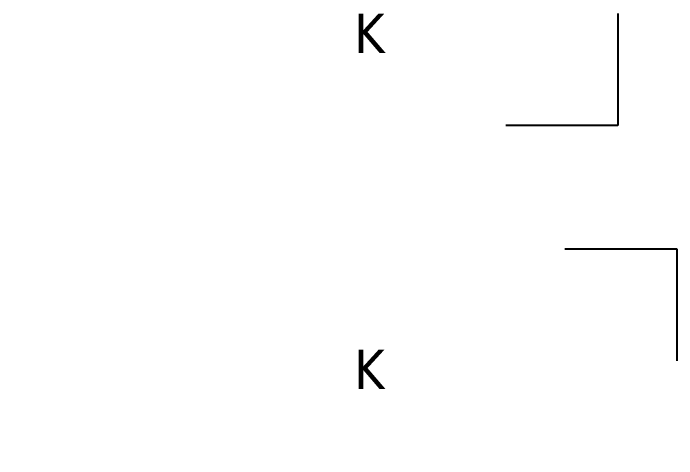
# Model space of a CAD drawing. Header units: millimetres. Extents: x -20000 to 230000, y -17405 to 25402.
# Drawn here: x 105143 to 105735, y -5474 to -5076 of the extents above; entities that cross this region are included whole.
import ezdxf
from ezdxf.enums import TextEntityAlignment as Align

# ---------------------------------------------------------------- set-up
doc = ezdxf.new("R2010")
doc.units = ezdxf.units.MM
doc.header["$PDMODE"] = 35
doc.header["$PDSIZE"] = 0.5
doc.linetypes.add('POINTILLE', pattern=[6.35, 0, -6.35])
doc.layers.get('0').update_dxf_attribs({"lineweight": 13})
doc.layers.get('Defpoints').update_dxf_attribs({"true_color": 0xc2a584})
doc.layers.add('0 - 1 (validé)', color=3, linetype='Continuous', lineweight=13)
doc.layers.add('1 - Texte', color=7, linetype='Continuous', lineweight=13)
doc.layers.add('Intouchable', color=252, linetype='Continuous', lineweight=13, plot=False)
doc.layers.add('Non visible', color=163, linetype='Continuous', lineweight=25, plot=False)
doc.styles.get("Standard").update_dxf_attribs({"font": 'ARIALUNI.TTF'})
doc.styles.add('Texte Poralu', font='tahomabd.ttf')
doc.dimstyles.new('30 - 1000', dxfattribs={"dimtxt": 10, "dimasz": 10, "dimexe": 5, "dimexo": 2.5, "dimgap": 5, "dimtad": 1, "dimdec": 1, "dimtxsty": 'Texte Poralu', "dimcen": 5, "dimazin": 0, "dimtfac": 1, "dimtdec": 1, "dimtmove": 0, "dimatfit": 3, "dimfxl": 1, "dimarcsym": 0})

# ---------------------------------------------------------------- blocks, each defined once
blk = doc.blocks.new('Cadre Coupe_Elev')
at = {"color": 7}
blk.add_attdef('REPERE_1', text='', height=300, dxfattribs=at).set_placement((1000, 9000), align=Align.MIDDLE_CENTER)
at = {"layer": '1 - Texte', "color": 7}
for tag, p in [('DEFINITION1', (5000, 1200)), ('DEFINITION2', (5000, 800))]:
    blk.add_attdef(tag, text='', height=250, dxfattribs=at).set_placement(p, align=Align.MIDDLE_CENTER)
at = {"layer": 'Non visible', "style": 'Texte Poralu'}
for p in [(5447.12, 4905.8), (5447.12, 4605.8)]:
    blk.add_attdef('REPERE_2', text='', height=35, dxfattribs=at).set_placement(p, align=Align.MIDDLE_LEFT)
blk = doc.blocks.new('Cadre centrage dessin')
at = {"layer": 'Defpoints'}
for p, q in [((682.5, -806.5), (682.5, -906.5)), ((682.5, -906.5), (582.5, -906.5)), ((635, -1016.5), (735, -1016.5)), ((735, -1016.5), (735, -1116.5))]:
    blk.add_line(p, q, dxfattribs=at)
at = {"layer": 'Defpoints', "linetype": 'POINTILLE', "ltscale": 2}
blk.add_line((682.5, -906.5), (682.5, -906.5), dxfattribs=at)
blk.add_line((682.5, -906.5), (682.5, -906.5), dxfattribs=at)
blk = doc.blocks.new('*D923')
at = {"layer": 'Defpoints', "color": 0, "lineweight": -2, "transparency": 16777216}
blk.add_line((105420, -3505.67), (105455.99, -3505.67), dxfattribs=at)
at = {"layer": 'Defpoints', "color": 0, "transparency": 16777216}
for p in [(105417.5, -3505.67), (105417.5, -3505.67), (100000, -6005.67)]:
    blk.add_point(p, dxfattribs=at)
at = {"layer": 'Defpoints', "color": 0, "transparency": 16777216, "insert": (105439.25, -3495.46), "char_height": 10, "attachment_point": 5, "style": 'Texte Poralu'}
blk.add_mtext('2500', dxfattribs=at)

msp = doc.modelspace()

# ---------------------------------------------------------------- block references
at = {"layer": '0 - 1 (validé)'}
ref = msp.add_blockref('Cadre Coupe_Elev', (100000, -10000), dxfattribs=at)
ref.add_attrib('REPERE_2', 'K', dxfattribs={"layer": 'Non visible', "height": 35, "style": 'Texte Poralu'}).set_placement((105447.12, -5094.2), align=Align.MIDDLE_LEFT)
ref.add_attrib('REPERE_2', 'K', dxfattribs={"layer": 'Non visible', "height": 35, "style": 'Texte Poralu'}).set_placement((105447.12, -5394.2), align=Align.MIDDLE_LEFT)
at = {"layer": 'Intouchable'}
msp.add_blockref('Cadre centrage dessin', (105000, -4270), dxfattribs=at)

# ---------------------------------------------------------------- dimensions: what is measured, and where the dimension line sits
at = {"layer": 'Defpoints'}
dim = msp.add_ordinate_dim(feature_location=(105417.5, -3505.67), offset=(0, 0), dtype=0, origin=(100000, -6005.67), dimstyle='30 - 1000', dxfattribs=at)
dim.commit()
dim.dimension.update_dxf_attribs({"geometry": '*D923', "text_midpoint": (105439.25, -3495.46)})

doc.saveas('drawing.dxf')
